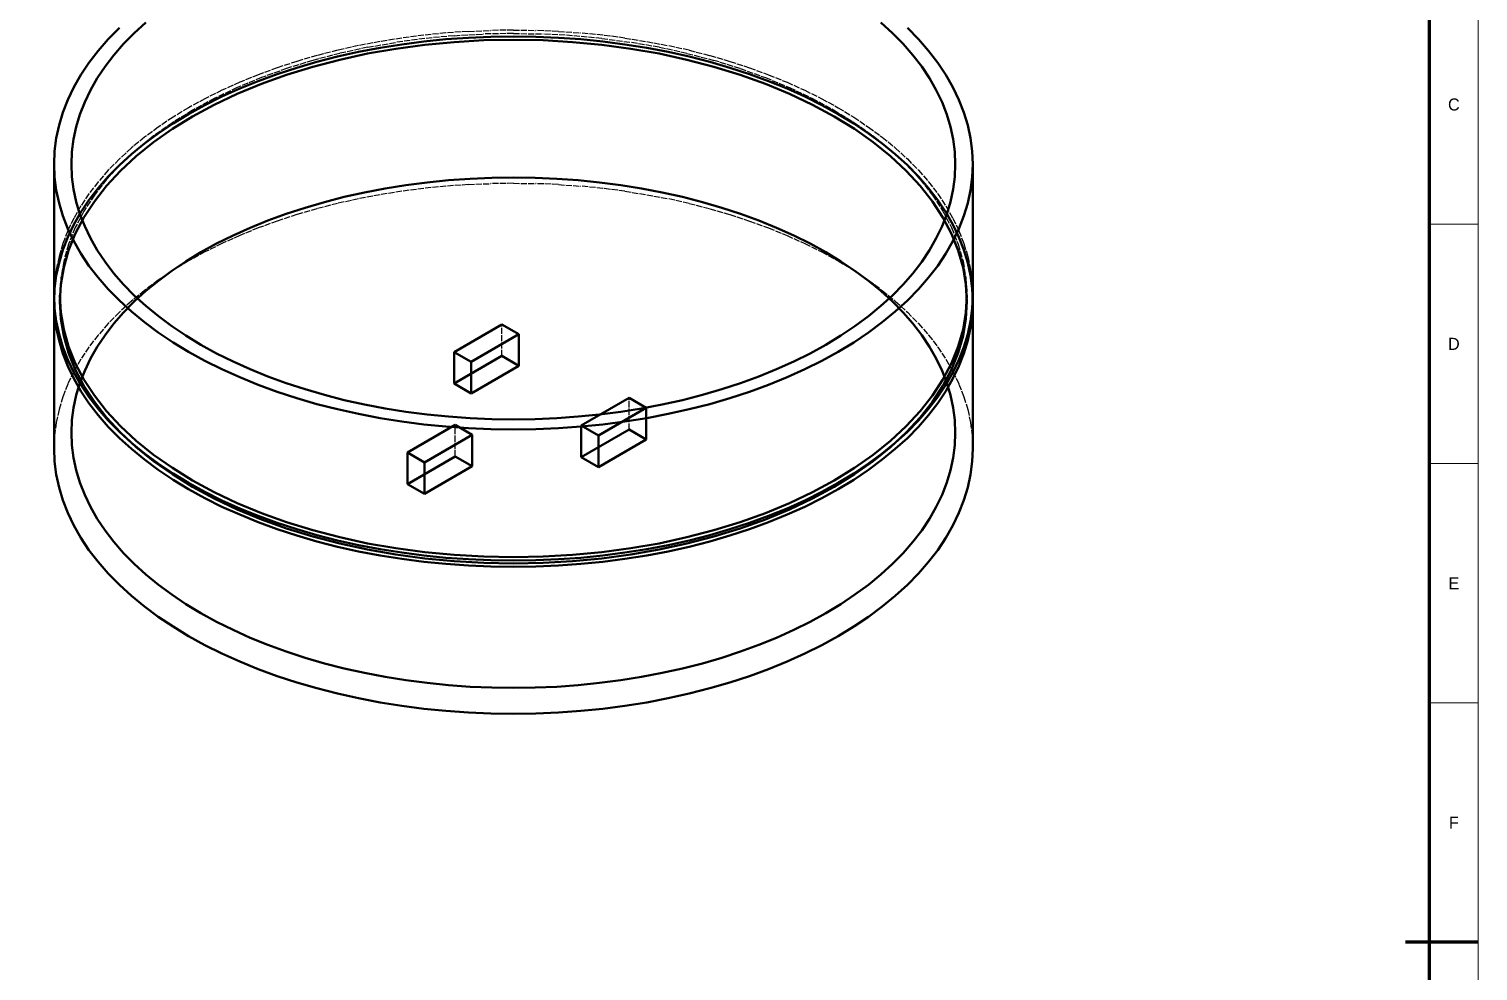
# Model space of a CAD drawing. Header units: millimetres. Extents: x 0 to 841, y 0 to 594.
# Drawn here: x 541.3 to 841, y 291.1 to 485.9 of the extents above; entities that cross this region are included whole.
import ezdxf
from ezdxf.enums import TextEntityAlignment as Align

# ---------------------------------------------------------------- set-up
doc = ezdxf.new("R2010")
doc.units = ezdxf.units.MM
doc.linetypes.add('DASHED', pattern=[1.524, 1.27, -0.254])
for name, color, linetype, lineweight in [('FINA', 7, 'CONTINUOUS', 18), ('NORMA', 7, 'CONTINUOUS', 70), ('OCULTA', 8, 'DASHED', 25), ('TEXTO', 7, 'CONTINUOUS', 25), ('VISIBLE', 7, 'CONTINUOUS', 50)]:
    doc.layers.add(name, color=color, linetype=linetype, lineweight=lineweight)

msp = doc.modelspace()

# ---------------------------------------------------------------- linework, layer by layer
at = {"layer": 'FINA'}
for p, q in [((831, 445.5), (841, 445.5)), ((831, 396), (841, 396)), ((831, 346.5), (841, 346.5)), ((831, 297), (841, 297))]:
    msp.add_line(p, q, dxfattribs=at)
msp.add_lwpolyline([(0, 0), (841, 0), (841, 594), (0, 594)], close=True, dxfattribs=at)
at = {"layer": 'NORMA'}
msp.add_line((841, 297), (826, 297), dxfattribs=at)
msp.add_lwpolyline([(20, 10), (831, 10), (831, 584), (20, 584)], close=True, dxfattribs=at)
at = {"layer": 'OCULTA'}
for p, q in [((632.19, 485.37), (636.84, 485.57)), ((641.5, 485.63), (636.84, 485.57)), ((641.5, 485.63), (646.16, 485.57)), ((650.81, 485.37), (646.16, 485.57)), ((613.92, 483.27), (609.5, 482.43)), ((611.35, 482.07), (617.22, 483.1)), ((618.42, 483.99), (613.92, 483.27)), ((623.2, 483.9), (617.22, 483.1)), ((622.97, 484.58), (618.42, 483.99)), ((627.56, 485.04), (622.97, 484.58)), ((629.26, 484.48), (623.2, 483.9)), ((632.19, 485.37), (627.56, 485.04)), ((629.26, 484.48), (635.37, 484.83)), ((641.5, 484.94), (635.37, 484.83)), ((641.5, 484.94), (647.63, 484.83)), ((653.74, 484.48), (647.63, 484.83)), ((650.81, 485.37), (655.44, 485.04)), ((659.8, 483.9), (653.74, 484.48)), ((660.03, 484.58), (655.44, 485.04)), ((659.8, 483.9), (665.78, 483.1)), ((664.58, 483.99), (660.03, 484.58)), ((664.58, 483.99), (669.08, 483.27)), ((671.65, 482.07), (665.78, 483.1)), ((669.08, 483.27), (673.5, 482.43)), ((600.88, 480.37), (596.72, 479.16)), ((605.6, 480.82), (600.01, 479.36)), ((605.15, 481.46), (600.88, 480.37)), ((609.5, 482.43), (605.15, 481.46)), ((611.35, 482.07), (605.6, 480.82)), ((677.4, 480.82), (671.65, 482.07)), ((677.85, 481.46), (673.5, 482.43)), ((677.4, 480.82), (682.99, 479.36)), ((677.85, 481.46), (682.12, 480.37)), ((682.12, 480.37), (686.28, 479.16)), ((592.66, 477.83), (588.72, 476.39)), ((594.6, 477.69), (589.39, 475.81)), ((596.72, 479.16), (592.66, 477.83)), ((600.01, 479.36), (594.6, 477.69)), ((688.4, 477.69), (682.99, 479.36)), ((686.28, 479.16), (690.34, 477.83)), ((688.4, 477.69), (693.61, 475.81)), ((690.34, 477.83), (694.28, 476.39)), ((584.4, 473.75), (579.65, 471.5)), ((584.91, 474.84), (581.23, 473.18)), ((589.39, 475.81), (584.4, 473.75)), ((588.72, 476.39), (584.91, 474.84)), ((693.61, 475.81), (698.6, 473.75)), ((694.28, 476.39), (698.09, 474.84)), ((698.09, 474.84), (701.77, 473.18)), ((698.6, 473.75), (703.35, 471.5)), ((577.7, 471.43), (574.32, 469.57)), ((579.65, 471.5), (575.17, 469.08)), ((581.23, 473.18), (577.7, 471.43)), ((701.77, 473.18), (705.3, 471.43)), ((703.35, 471.5), (707.83, 469.08)), ((705.3, 471.43), (708.68, 469.57)), ((571.11, 467.62), (568.06, 465.58)), ((575.17, 469.08), (570.98, 466.49)), ((574.32, 469.57), (571.11, 467.62)), ((707.83, 469.08), (712.02, 466.49)), ((708.68, 469.57), (711.89, 467.62)), ((711.89, 467.62), (714.94, 465.58)), ((568.06, 465.58), (565.2, 463.46)), ((570.98, 466.49), (567.08, 463.75)), ((712.02, 466.49), (715.92, 463.75)), ((714.94, 465.58), (717.8, 463.46)), ((565.2, 463.46), (562.51, 461.26)), ((567.08, 463.75), (563.51, 460.87)), ((715.92, 463.75), (719.49, 460.87)), ((717.8, 463.46), (720.49, 461.26)), ((560.02, 458.98), (557.72, 456.64)), ((562.51, 461.26), (560.02, 458.98)), ((563.51, 460.87), (560.27, 457.86)), ((719.49, 460.87), (722.73, 457.86)), ((720.49, 461.26), (722.98, 458.98)), ((722.98, 458.98), (725.28, 456.64)), ((557.72, 456.64), (555.62, 454.24)), ((560.27, 457.86), (557.37, 454.74)), ((722.73, 457.86), (725.63, 454.74)), ((725.28, 456.64), (727.38, 454.24)), ((555.62, 454.24), (553.73, 451.78)), ((557.37, 454.74), (554.84, 451.51)), ((622.97, 452.9), (618.42, 452.31)), ((627.56, 453.36), (622.97, 452.9)), ((632.19, 453.69), (627.56, 453.36)), ((632.19, 453.69), (636.84, 453.89)), ((641.5, 453.95), (636.84, 453.89)), ((641.5, 453.95), (646.16, 453.89)), ((650.81, 453.69), (646.16, 453.89)), ((650.81, 453.69), (655.44, 453.36)), ((660.03, 452.9), (655.44, 453.36)), ((664.58, 452.31), (660.03, 452.9)), ((725.63, 454.74), (728.16, 451.51)), ((727.38, 454.24), (729.27, 451.78)), ((553.73, 451.78), (552.05, 449.26)), ((554.84, 451.51), (552.68, 448.19)), ((605.15, 449.78), (600.88, 448.69)), ((609.5, 450.75), (605.15, 449.78)), ((613.92, 451.59), (609.5, 450.75)), ((618.42, 452.31), (613.92, 451.59)), ((664.58, 452.31), (669.08, 451.59)), ((669.08, 451.59), (673.5, 450.75)), ((677.85, 449.78), (673.5, 450.75)), ((677.85, 449.78), (682.12, 448.69)), ((728.16, 451.51), (730.32, 448.19)), ((729.27, 451.78), (730.95, 449.26)), ((550.59, 446.71), (549.35, 444.11)), ((552.05, 449.26), (550.59, 446.71)), ((552.68, 448.19), (550.9, 444.8)), ((596.72, 447.48), (592.66, 446.15)), ((600.88, 448.69), (596.72, 447.48)), ((682.12, 448.69), (686.28, 447.48)), ((686.28, 447.48), (690.34, 446.15)), ((730.32, 448.19), (732.1, 444.8)), ((730.95, 449.26), (732.41, 446.71)), ((732.41, 446.71), (733.65, 444.11)), ((549.35, 444.11), (548.33, 441.49)), ((550.9, 444.8), (549.5, 441.35)), ((588.72, 444.71), (584.91, 443.16)), ((592.66, 446.15), (588.72, 444.71)), ((690.34, 446.15), (694.28, 444.71)), ((694.28, 444.71), (698.09, 443.16)), ((732.1, 444.8), (733.5, 441.35)), ((733.65, 444.11), (734.67, 441.49)), ((548.33, 441.49), (547.53, 438.83)), ((549.5, 441.35), (548.5, 437.85)), ((581.23, 441.5), (577.7, 439.75)), ((584.91, 443.16), (581.23, 441.5)), ((698.09, 443.16), (701.77, 441.5)), ((701.77, 441.5), (705.3, 439.75)), ((733.5, 441.35), (734.5, 437.85)), ((734.67, 441.49), (735.47, 438.83)), ((547.53, 438.83), (546.96, 436.16)), ((548.5, 437.85), (547.9, 434.33)), ((574.32, 437.89), (571.11, 435.94)), ((577.7, 439.75), (574.32, 437.89)), ((705.3, 439.75), (708.68, 437.89)), ((708.68, 437.89), (711.89, 435.94)), ((734.5, 437.85), (735.1, 434.33)), ((735.47, 438.83), (736.04, 436.16)), ((546.96, 436.16), (546.61, 433.48)), ((571.11, 435.94), (568.06, 433.9)), ((711.89, 435.94), (714.94, 433.9)), ((736.04, 436.16), (736.39, 433.48)), ((546.61, 433.48), (546.5, 430.79)), ((547.9, 434.33), (547.7, 430.79)), ((565.2, 431.78), (562.51, 429.58)), ((568.06, 433.9), (565.2, 431.78)), ((714.94, 433.9), (717.8, 431.78)), ((717.8, 431.78), (720.49, 429.58)), ((735.1, 434.33), (735.3, 430.79)), ((736.39, 433.48), (736.5, 430.79)), ((562.51, 429.58), (560.02, 427.3)), ((720.49, 429.58), (722.98, 427.3)), ((560.02, 427.3), (557.72, 424.96)), ((722.98, 427.3), (725.28, 424.96)), ((555.62, 422.56), (553.73, 420.1)), ((557.72, 424.96), (555.62, 422.56)), ((639.12, 418.24), (639.12, 424.77)), ((725.28, 424.96), (727.38, 422.56)), ((727.38, 422.56), (729.27, 420.1)), ((553.73, 420.1), (552.05, 417.58)), ((729.27, 420.1), (730.95, 417.58)), ((552.05, 417.58), (550.59, 415.03)), ((730.95, 417.58), (732.41, 415.03)), ((550.59, 415.03), (549.35, 412.43)), ((732.41, 415.03), (733.65, 412.43)), ((549.35, 412.43), (548.33, 409.81)), ((733.65, 412.43), (734.67, 409.81)), ((548.33, 409.81), (547.53, 407.15)), ((665.45, 403.04), (665.45, 409.57)), ((734.67, 409.81), (735.47, 407.15)), ((547.53, 407.15), (546.96, 404.48)), ((735.47, 407.15), (736.04, 404.48)), ((546.61, 401.8), (546.5, 399.11)), ((546.96, 404.48), (546.61, 401.8)), ((629.48, 397.47), (629.48, 404.01)), ((736.04, 404.48), (736.39, 401.8)), ((736.39, 401.8), (736.5, 399.11))]:
    msp.add_line(p, q, dxfattribs=at)
at = {"layer": 'VISIBLE'}
for p, q in [((560.02, 486.09), (557.72, 483.75)), ((557.72, 483.75), (560.02, 486.09)), ((565.5, 487.21), (563.1, 485.02)), ((717.5, 487.21), (719.9, 485.02)), ((722.98, 486.09), (725.28, 483.75)), ((722.98, 486.09), (725.28, 483.75)), ((557.72, 483.75), (555.62, 481.34)), ((555.62, 481.34), (557.72, 483.75)), ((557.72, 483.75), (557.72, 483.75)), ((560.89, 482.77), (558.88, 480.46)), ((563.1, 485.02), (560.89, 482.77)), ((618.42, 482.68), (613.92, 481.97)), ((623.2, 482.59), (617.22, 481.79)), ((622.97, 483.27), (618.42, 482.68)), ((627.56, 483.73), (622.97, 483.27)), ((629.26, 483.17), (623.2, 482.59)), ((632.19, 484.06), (627.56, 483.73)), ((629.26, 483.17), (635.37, 483.52)), ((632.19, 484.06), (636.84, 484.26)), ((641.5, 483.64), (635.37, 483.52)), ((641.5, 484.33), (636.84, 484.26)), ((641.5, 484.33), (646.16, 484.26)), ((641.5, 483.64), (647.63, 483.52)), ((650.81, 484.06), (646.16, 484.26)), ((653.74, 483.17), (647.63, 483.52)), ((650.81, 484.06), (655.44, 483.73)), ((659.8, 482.59), (653.74, 483.17)), ((660.03, 483.27), (655.44, 483.73)), ((659.8, 482.59), (665.78, 481.79)), ((664.58, 482.68), (660.03, 483.27)), ((664.58, 482.68), (669.08, 481.97)), ((719.9, 485.02), (722.11, 482.77)), ((722.11, 482.77), (724.12, 480.46)), ((725.28, 483.75), (727.38, 481.34)), ((725.28, 483.75), (725.28, 483.75)), ((725.28, 483.75), (727.38, 481.34)), ((555.62, 481.34), (553.73, 478.88)), ((553.73, 478.88), (555.62, 481.34)), ((555.62, 481.34), (555.62, 481.34)), ((558.88, 480.46), (557.06, 478.09)), ((605.6, 479.51), (600.01, 478.05)), ((605.15, 480.15), (600.88, 479.06)), ((609.5, 481.12), (605.15, 480.15)), ((611.35, 480.76), (605.6, 479.51)), ((613.92, 481.97), (609.5, 481.12)), ((611.35, 480.76), (617.22, 481.79)), ((671.65, 480.76), (665.78, 481.79)), ((669.08, 481.97), (673.5, 481.12)), ((677.4, 479.51), (671.65, 480.76)), ((677.85, 480.15), (673.5, 481.12)), ((677.4, 479.51), (682.99, 478.05)), ((677.85, 480.15), (682.12, 479.06)), ((724.12, 480.46), (725.94, 478.09)), ((727.38, 481.34), (729.27, 478.88)), ((727.38, 481.34), (727.38, 481.34)), ((727.38, 481.34), (729.27, 478.88)), ((553.73, 478.88), (552.05, 476.37)), ((552.05, 476.37), (553.73, 478.88)), ((553.73, 478.88), (553.73, 478.88)), ((557.06, 478.09), (555.44, 475.67)), ((592.66, 476.52), (588.72, 475.08)), ((596.72, 477.85), (592.66, 476.52)), ((600.01, 478.05), (594.6, 476.38)), ((600.88, 479.06), (596.72, 477.85)), ((682.12, 479.06), (686.28, 477.85)), ((688.4, 476.38), (682.99, 478.05)), ((686.28, 477.85), (690.34, 476.52)), ((690.34, 476.52), (694.28, 475.08)), ((725.94, 478.09), (727.56, 475.67)), ((729.27, 478.88), (730.95, 476.37)), ((729.27, 478.88), (729.27, 478.88)), ((729.27, 478.88), (730.95, 476.37)), ((550.59, 473.82), (549.35, 471.22)), ((549.35, 471.22), (550.59, 473.82)), ((552.05, 476.37), (550.59, 473.82)), ((550.59, 473.82), (552.05, 476.37)), ((550.59, 473.82), (550.59, 473.82)), ((552.05, 476.37), (552.05, 476.37)), ((555.44, 475.67), (554.04, 473.21)), ((584.91, 473.53), (581.23, 471.88)), ((589.39, 474.51), (584.4, 472.44)), ((588.72, 475.08), (584.91, 473.53)), ((594.6, 476.38), (589.39, 474.51)), ((688.4, 476.38), (693.61, 474.51)), ((693.61, 474.51), (698.6, 472.44)), ((694.28, 475.08), (698.09, 473.53)), ((698.09, 473.53), (701.77, 471.88)), ((727.56, 475.67), (728.96, 473.21)), ((730.95, 476.37), (732.41, 473.82)), ((730.95, 476.37), (730.95, 476.37)), ((730.95, 476.37), (732.41, 473.82)), ((732.41, 473.82), (733.65, 471.22)), ((732.41, 473.82), (732.41, 473.82)), ((732.41, 473.82), (733.65, 471.22)), ((549.35, 471.22), (548.33, 468.59)), ((548.33, 468.59), (549.35, 471.22)), ((549.35, 471.22), (549.35, 471.22)), ((552.84, 470.72), (551.86, 468.19)), ((554.04, 473.21), (552.84, 470.72)), ((581.23, 471.88), (577.7, 470.12)), ((584.4, 472.44), (579.65, 470.2)), ((698.6, 472.44), (703.35, 470.2)), ((701.77, 471.88), (705.3, 470.12)), ((728.96, 473.21), (730.16, 470.72)), ((730.16, 470.72), (731.14, 468.19)), ((733.65, 471.22), (734.67, 468.59)), ((733.65, 471.22), (733.65, 471.22)), ((733.65, 471.22), (734.67, 468.59)), ((548.33, 468.59), (547.53, 465.94)), ((547.53, 465.94), (548.33, 468.59)), ((548.33, 468.59), (548.33, 468.59)), ((551.86, 468.19), (551.09, 465.64)), ((575.17, 467.77), (570.98, 465.19)), ((574.32, 468.26), (571.11, 466.31)), ((577.7, 470.12), (574.32, 468.26)), ((579.65, 470.2), (575.17, 467.77)), ((703.35, 470.2), (707.83, 467.77)), ((705.3, 470.12), (708.68, 468.26)), ((707.83, 467.77), (712.02, 465.19)), ((708.68, 468.26), (711.89, 466.31)), ((731.14, 468.19), (731.91, 465.64)), ((734.67, 468.59), (735.47, 465.94)), ((734.67, 468.59), (734.67, 468.59)), ((734.67, 468.59), (735.47, 465.94)), ((547.53, 465.94), (546.96, 463.27)), ((546.96, 463.27), (547.53, 465.94)), ((547.53, 465.94), (547.53, 465.94)), ((551.09, 465.64), (550.54, 463.07)), ((570.98, 465.19), (567.08, 462.45)), ((571.11, 466.31), (568.06, 464.28)), ((711.89, 466.31), (714.94, 464.28)), ((712.02, 465.19), (715.92, 462.45)), ((731.91, 465.64), (732.46, 463.07)), ((735.47, 465.94), (736.04, 463.27)), ((735.47, 465.94), (735.47, 465.94)), ((735.47, 465.94), (736.04, 463.27)), ((546.96, 463.27), (546.61, 460.59)), ((546.61, 460.59), (546.96, 463.27)), ((546.96, 463.27), (546.96, 463.27)), ((550.54, 463.07), (550.21, 460.48)), ((565.2, 462.15), (562.51, 459.95)), ((567.08, 462.45), (563.51, 459.57)), ((568.06, 464.28), (565.2, 462.15)), ((714.94, 464.28), (717.8, 462.15)), ((715.92, 462.45), (719.49, 459.57)), ((717.8, 462.15), (720.49, 459.95)), ((732.46, 463.07), (732.79, 460.48)), ((736.04, 463.27), (736.39, 460.59)), ((736.04, 463.27), (736.04, 463.27)), ((736.04, 463.27), (736.39, 460.59)), ((546.61, 460.59), (546.5, 457.89)), ((546.5, 457.89), (546.61, 460.59)), ((546.61, 460.59), (546.61, 460.59)), ((550.21, 460.48), (550.1, 457.89)), ((562.51, 459.95), (560.02, 457.68)), ((563.51, 459.57), (560.27, 456.56)), ((719.49, 459.57), (722.73, 456.56)), ((720.49, 459.95), (722.98, 457.68)), ((732.79, 460.48), (732.9, 457.89)), ((736.39, 460.59), (736.5, 457.89)), ((736.39, 460.59), (736.39, 460.59)), ((736.39, 460.59), (736.5, 457.89)), ((546.5, 457.89), (546.61, 455.2)), ((546.5, 430.79), (546.5, 457.89)), ((546.5, 457.89), (546.5, 457.89)), ((550.1, 457.89), (550.21, 455.3)), ((560.27, 456.56), (557.37, 453.43)), ((560.02, 457.68), (557.72, 455.34)), ((722.73, 456.56), (725.63, 453.43)), ((722.98, 457.68), (725.28, 455.34)), ((732.9, 457.89), (732.79, 455.3)), ((736.5, 457.89), (736.39, 455.2)), ((736.5, 457.89), (736.5, 457.89)), ((736.5, 457.89), (736.5, 430.79)), ((546.61, 455.2), (546.96, 452.52)), ((546.96, 452.52), (547.53, 449.85)), ((550.21, 455.3), (550.54, 452.72)), ((550.54, 452.72), (551.09, 450.15)), ((555.62, 452.93), (553.73, 450.47)), ((557.37, 453.43), (554.84, 450.2)), ((557.72, 455.34), (555.62, 452.93)), ((614.97, 452.87), (610.71, 452.06)), ((619.29, 453.56), (614.97, 452.87)), ((623.67, 454.13), (619.29, 453.56)), ((628.09, 454.57), (623.67, 454.13)), ((628.09, 454.57), (632.54, 454.89)), ((637.02, 455.08), (632.54, 454.89)), ((637.02, 455.08), (641.5, 455.14)), ((645.98, 455.08), (641.5, 455.14)), ((645.98, 455.08), (650.46, 454.89)), ((654.91, 454.57), (650.46, 454.89)), ((654.91, 454.57), (659.33, 454.13)), ((659.33, 454.13), (663.71, 453.56)), ((668.03, 452.87), (663.71, 453.56)), ((668.03, 452.87), (672.29, 452.06)), ((725.28, 455.34), (727.38, 452.93)), ((725.63, 453.43), (728.16, 450.2)), ((727.38, 452.93), (729.27, 450.47)), ((732.46, 452.72), (731.91, 450.15)), ((732.79, 455.3), (732.46, 452.72)), ((736.04, 452.52), (735.47, 449.85)), ((736.39, 455.2), (736.04, 452.52)), ((547.53, 449.85), (548.33, 447.19)), ((551.09, 450.15), (551.86, 447.6)), ((553.73, 450.47), (552.05, 447.96)), ((554.84, 450.2), (552.68, 446.89)), ((602.42, 450.08), (598.41, 448.91)), ((606.52, 451.13), (602.42, 450.08)), ((610.71, 452.06), (606.52, 451.13)), ((676.48, 451.13), (672.29, 452.06)), ((676.48, 451.13), (680.58, 450.08)), ((680.58, 450.08), (684.59, 448.91)), ((728.16, 450.2), (730.32, 446.89)), ((729.27, 450.47), (730.95, 447.96)), ((731.91, 450.15), (731.14, 447.6)), ((735.47, 449.85), (734.67, 447.19)), ((548.33, 447.19), (549.35, 444.57)), ((552.05, 447.96), (550.59, 445.4)), ((552.68, 446.89), (550.9, 443.5)), ((551.86, 447.6), (552.84, 445.07)), ((590.72, 446.25), (594.51, 447.63)), ((598.41, 448.91), (594.51, 447.63)), ((684.59, 448.91), (688.49, 447.63)), ((692.28, 446.25), (688.49, 447.63)), ((731.14, 447.6), (730.16, 445.07)), ((730.32, 446.89), (732.1, 443.5)), ((730.95, 447.96), (732.41, 445.4)), ((734.67, 447.19), (733.65, 444.57)), ((550.59, 445.4), (549.35, 442.81)), ((549.35, 444.57), (550.59, 441.97)), ((552.84, 445.07), (554.04, 442.58)), ((587.05, 444.76), (583.52, 443.16)), ((590.72, 446.25), (587.05, 444.76)), ((692.28, 446.25), (695.95, 444.76)), ((695.95, 444.76), (699.48, 443.16)), ((730.16, 445.07), (728.96, 442.58)), ((732.41, 445.4), (733.65, 442.81)), ((733.65, 444.57), (732.41, 441.97)), ((549.35, 442.81), (548.33, 440.18)), ((550.9, 443.5), (549.5, 440.05)), ((550.59, 441.97), (552.05, 439.42)), ((554.04, 442.58), (555.44, 440.12)), ((580.12, 441.47), (576.87, 439.69)), ((583.52, 443.16), (580.12, 441.47)), ((699.48, 443.16), (702.88, 441.47)), ((702.88, 441.47), (706.13, 439.69)), ((728.96, 442.58), (727.56, 440.12)), ((732.41, 441.97), (730.95, 439.42)), ((732.1, 443.5), (733.5, 440.05)), ((733.65, 442.81), (734.67, 440.18)), ((548.33, 440.18), (547.53, 437.53)), ((549.5, 440.05), (548.5, 436.55)), ((552.05, 439.42), (553.73, 436.9)), ((555.44, 440.12), (557.06, 437.7)), ((557.06, 437.7), (558.88, 435.33)), ((573.78, 437.81), (570.85, 435.85)), ((576.87, 439.69), (573.78, 437.81)), ((706.13, 439.69), (709.22, 437.81)), ((709.22, 437.81), (712.15, 435.85)), ((725.94, 437.7), (724.12, 435.33)), ((727.56, 440.12), (725.94, 437.7)), ((730.95, 439.42), (729.27, 436.9)), ((733.5, 440.05), (734.5, 436.55)), ((734.67, 440.18), (735.47, 437.53)), ((546.96, 434.86), (546.61, 432.17)), ((547.53, 437.53), (546.96, 434.86)), ((548.5, 436.55), (547.9, 433.02)), ((553.73, 436.9), (555.62, 434.44)), ((558.88, 435.33), (560.89, 433.02)), ((570.85, 435.85), (568.09, 433.81)), ((712.15, 435.85), (714.91, 433.81)), ((724.12, 435.33), (722.11, 433.02)), ((729.27, 436.9), (727.38, 434.44)), ((734.5, 436.55), (735.1, 433.02)), ((735.47, 437.53), (736.04, 434.86)), ((736.04, 434.86), (736.39, 432.17)), ((546.61, 432.17), (546.5, 429.48)), ((547.9, 433.02), (547.7, 429.48)), ((555.62, 434.44), (557.72, 432.04)), ((557.72, 432.04), (560.02, 429.7)), ((560.89, 433.02), (563.1, 430.76)), ((565.5, 431.69), (563.1, 429.5)), ((568.09, 433.81), (565.5, 431.69)), ((714.91, 433.81), (717.5, 431.69)), ((717.5, 431.69), (719.9, 429.5)), ((722.11, 433.02), (719.9, 430.76)), ((725.28, 432.04), (722.98, 429.7)), ((727.38, 434.44), (725.28, 432.04)), ((735.1, 433.02), (735.3, 429.48)), ((736.39, 432.17), (736.5, 429.48)), ((546.5, 430.79), (546.61, 428.09)), ((546.53, 430.13), (546.5, 430.79)), ((546.5, 430.79), (546.5, 430.79)), ((546.5, 429.48), (546.53, 430.13)), ((546.5, 429.48), (546.61, 426.79)), ((546.5, 399.11), (546.5, 429.48)), ((546.5, 429.48), (546.5, 429.48)), ((546.53, 430.13), (546.53, 430.13)), ((547.7, 430.79), (547.9, 427.24)), ((547.7, 429.48), (547.9, 425.94)), ((560.02, 429.7), (562.51, 427.42)), ((563.1, 429.5), (560.89, 427.25)), ((563.1, 430.76), (565.5, 428.58)), ((565.5, 428.58), (568.09, 426.46)), ((717.5, 428.58), (714.91, 426.46)), ((719.9, 430.76), (717.5, 428.58)), ((719.9, 429.5), (722.11, 427.25)), ((722.98, 429.7), (720.49, 427.42)), ((735.3, 430.79), (735.1, 427.24)), ((735.3, 429.48), (735.1, 425.94)), ((736.5, 430.79), (736.39, 428.09)), ((736.5, 429.48), (736.39, 426.79)), ((736.5, 430.79), (736.47, 430.13)), ((736.47, 430.13), (736.47, 430.13)), ((736.47, 430.13), (736.5, 429.48)), ((736.5, 430.79), (736.5, 430.79)), ((736.5, 429.48), (736.5, 429.48)), ((736.5, 429.48), (736.5, 399.11)), ((546.61, 428.09), (546.96, 425.41)), ((546.61, 426.79), (546.96, 424.1)), ((547.9, 427.24), (548.5, 423.72)), ((547.9, 425.94), (548.5, 422.41)), ((560.89, 427.25), (558.88, 424.93)), ((562.51, 427.42), (565.2, 425.22)), ((568.09, 426.46), (570.85, 424.42)), ((714.91, 426.46), (712.15, 424.42)), ((720.49, 427.42), (717.8, 425.22)), ((722.11, 427.25), (724.12, 424.93)), ((735.1, 427.24), (734.5, 423.72)), ((735.1, 425.94), (734.5, 422.41)), ((736.39, 428.09), (736.04, 425.41)), ((736.39, 426.79), (736.04, 424.1)), ((546.96, 425.41), (547.53, 422.74)), ((546.96, 424.1), (547.53, 421.43)), ((547.53, 422.74), (548.33, 420.09)), ((548.5, 423.72), (549.5, 420.22)), ((557.06, 422.57), (555.44, 420.15)), ((558.88, 424.93), (557.06, 422.57)), ((565.2, 425.22), (568.06, 423.1)), ((568.06, 423.1), (571.11, 421.06)), ((570.85, 424.42), (573.78, 422.46)), ((639.12, 424.77), (629.22, 419.06)), ((642.65, 422.73), (632.75, 417.02)), ((639.12, 424.77), (642.65, 422.73)), ((642.65, 416.2), (642.65, 422.73)), ((712.15, 424.42), (709.22, 422.46)), ((714.94, 423.1), (711.89, 421.06)), ((717.8, 425.22), (714.94, 423.1)), ((724.12, 424.93), (725.94, 422.57)), ((725.94, 422.57), (727.56, 420.15)), ((734.5, 423.72), (733.5, 420.22)), ((735.47, 422.74), (734.67, 420.09)), ((736.04, 425.41), (735.47, 422.74)), ((736.04, 424.1), (735.47, 421.43)), ((547.53, 421.43), (548.33, 418.78)), ((548.33, 420.09), (549.35, 417.46)), ((548.5, 422.41), (549.5, 418.91)), ((549.5, 420.22), (550.9, 416.77)), ((555.44, 420.15), (554.04, 417.69)), ((571.11, 421.06), (574.32, 419.11)), ((573.78, 422.46), (576.87, 420.58)), ((576.87, 420.58), (580.12, 418.79)), ((706.13, 420.58), (702.88, 418.79)), ((709.22, 422.46), (706.13, 420.58)), ((711.89, 421.06), (708.68, 419.11)), ((727.56, 420.15), (728.96, 417.69)), ((733.5, 420.22), (732.1, 416.77)), ((734.5, 422.41), (733.5, 418.91)), ((734.67, 420.09), (733.65, 417.46)), ((735.47, 421.43), (734.67, 418.78)), ((548.33, 418.78), (549.35, 416.15)), ((549.35, 417.46), (550.59, 414.86)), ((549.5, 418.91), (550.9, 415.46)), ((550.9, 416.77), (552.68, 413.38)), ((554.04, 417.69), (552.84, 415.19)), ((574.32, 419.11), (577.7, 417.25)), ((577.7, 417.25), (581.23, 415.5)), ((580.12, 418.79), (583.52, 417.1)), ((583.52, 417.1), (587.05, 415.51)), ((629.22, 412.53), (629.22, 419.06)), ((629.22, 419.06), (632.75, 417.02)), ((639.12, 418.24), (629.22, 412.53)), ((632.75, 410.48), (632.75, 417.02)), ((639.12, 418.24), (642.65, 416.2)), ((699.48, 417.1), (695.95, 415.51)), ((702.88, 418.79), (699.48, 417.1)), ((705.3, 417.25), (701.77, 415.5)), ((708.68, 419.11), (705.3, 417.25)), ((728.96, 417.69), (730.16, 415.19)), ((732.1, 416.77), (730.32, 413.38)), ((733.5, 418.91), (732.1, 415.46)), ((733.65, 417.46), (732.41, 414.86)), ((734.67, 418.78), (733.65, 416.15)), ((549.35, 416.15), (550.59, 413.56)), ((550.59, 414.86), (552.05, 412.31)), ((550.9, 415.46), (552.68, 412.07)), ((552.84, 415.19), (551.86, 412.67)), ((581.23, 415.5), (584.91, 413.84)), ((584.91, 413.84), (588.72, 412.29)), ((587.05, 415.51), (590.72, 414.02)), ((594.51, 412.63), (590.72, 414.02)), ((642.65, 416.2), (632.75, 410.48)), ((688.49, 412.63), (692.28, 414.02)), ((695.95, 415.51), (692.28, 414.02)), ((698.09, 413.84), (694.28, 412.29)), ((701.77, 415.5), (698.09, 413.84)), ((730.16, 415.19), (731.14, 412.67)), ((732.1, 415.46), (730.32, 412.07)), ((732.41, 414.86), (730.95, 412.31)), ((733.65, 416.15), (732.41, 413.56)), ((550.59, 413.56), (552.05, 411)), ((551.86, 412.67), (551.09, 410.12)), ((552.05, 412.31), (553.73, 409.8)), ((552.05, 411), (553.73, 408.49)), ((552.68, 413.38), (554.84, 410.06)), ((552.68, 412.07), (554.84, 408.76)), ((588.72, 412.29), (592.66, 410.85)), ((592.66, 410.85), (596.72, 409.52)), ((594.51, 412.63), (598.41, 411.36)), ((598.41, 411.36), (602.42, 410.19)), ((629.22, 412.53), (632.75, 410.48)), ((684.59, 411.36), (680.58, 410.19)), ((688.49, 412.63), (684.59, 411.36)), ((690.34, 410.85), (686.28, 409.52)), ((694.28, 412.29), (690.34, 410.85)), ((730.32, 413.38), (728.16, 410.06)), ((730.32, 412.07), (728.16, 408.76)), ((730.95, 412.31), (729.27, 409.8)), ((730.95, 411), (729.27, 408.49)), ((732.41, 413.56), (730.95, 411)), ((731.14, 412.67), (731.91, 410.12)), ((551.09, 410.12), (550.54, 407.54)), ((553.73, 409.8), (555.62, 407.34)), ((553.73, 408.49), (555.62, 406.03)), ((554.84, 410.06), (557.37, 406.83)), ((554.84, 408.76), (557.37, 405.53)), ((596.72, 409.52), (600.88, 408.31)), ((600.88, 408.31), (605.15, 407.22)), ((602.42, 410.19), (606.52, 409.14)), ((610.71, 408.21), (606.52, 409.14)), ((610.71, 408.21), (614.97, 407.4)), ((665.45, 409.57), (655.55, 403.85)), ((665.45, 409.57), (668.98, 407.53)), ((672.29, 408.21), (668.03, 407.4)), ((676.48, 409.14), (672.29, 408.21)), ((680.58, 410.19), (676.48, 409.14)), ((682.12, 408.31), (677.85, 407.22)), ((686.28, 409.52), (682.12, 408.31)), ((728.16, 410.06), (725.63, 406.83)), ((728.16, 408.76), (725.63, 405.53)), ((729.27, 409.8), (727.38, 407.34)), ((729.27, 408.49), (727.38, 406.03)), ((731.91, 410.12), (732.46, 407.54)), ((550.21, 404.96), (550.1, 402.37)), ((550.54, 407.54), (550.21, 404.96)), ((555.62, 407.34), (557.72, 404.93)), ((555.62, 406.03), (557.72, 403.62)), ((557.37, 406.83), (560.27, 403.71)), ((557.37, 405.53), (560.27, 402.4)), ((557.72, 404.93), (560.02, 402.59)), ((609.5, 406.25), (605.15, 407.22)), ((609.5, 406.25), (613.92, 405.41)), ((613.92, 405.41), (618.42, 404.69)), ((619.29, 406.71), (614.97, 407.4)), ((622.97, 404.1), (618.42, 404.69)), ((619.29, 406.71), (623.67, 406.14)), ((623.67, 406.14), (628.09, 405.7)), ((632.54, 405.38), (628.09, 405.7)), ((632.54, 405.38), (637.02, 405.19)), ((641.5, 405.12), (637.02, 405.19)), ((641.5, 405.12), (645.98, 405.19)), ((650.46, 405.38), (645.98, 405.19)), ((650.46, 405.38), (654.91, 405.7)), ((659.33, 406.14), (654.91, 405.7)), ((668.98, 407.53), (659.09, 401.81)), ((663.71, 406.71), (659.33, 406.14)), ((664.58, 404.69), (660.03, 404.1)), ((668.03, 407.4), (663.71, 406.71)), ((669.08, 405.41), (664.58, 404.69)), ((668.98, 401), (668.98, 407.53)), ((673.5, 406.25), (669.08, 405.41)), ((677.85, 407.22), (673.5, 406.25)), ((725.63, 406.83), (722.73, 403.71)), ((725.63, 405.53), (722.73, 402.4)), ((725.28, 404.93), (722.98, 402.59)), ((727.38, 407.34), (725.28, 404.93)), ((727.38, 406.03), (725.28, 403.62)), ((732.46, 407.54), (732.79, 404.96)), ((732.79, 404.96), (732.9, 402.37)), ((550.1, 402.37), (550.21, 399.78)), ((557.72, 403.62), (560.02, 401.28)), ((560.02, 402.59), (562.51, 400.31)), ((560.27, 403.71), (563.51, 400.7)), ((560.27, 402.4), (563.51, 399.39)), ((629.48, 404.01), (619.58, 398.29)), ((627.56, 403.64), (622.97, 404.1)), ((633.01, 401.96), (623.12, 396.25)), ((627.56, 403.64), (632.19, 403.31)), ((629.48, 404.01), (633.01, 401.96)), ((636.84, 403.11), (632.19, 403.31)), ((633.01, 395.43), (633.01, 401.96)), ((636.84, 403.11), (641.5, 403.05)), ((646.16, 403.11), (641.5, 403.05)), ((646.16, 403.11), (650.81, 403.31)), ((655.44, 403.64), (650.81, 403.31)), ((660.03, 404.1), (655.44, 403.64)), ((655.55, 397.32), (655.55, 403.85)), ((655.55, 403.85), (659.09, 401.81)), ((665.45, 403.04), (655.55, 397.32)), ((659.09, 395.28), (659.09, 401.81)), ((665.45, 403.04), (668.98, 401)), ((722.73, 403.71), (719.49, 400.7)), ((722.73, 402.4), (719.49, 399.39)), ((722.98, 402.59), (720.49, 400.31)), ((725.28, 403.62), (722.98, 401.28)), ((732.9, 402.37), (732.79, 399.78)), ((546.5, 399.11), (546.61, 396.41)), ((546.61, 396.41), (546.5, 399.11)), ((546.5, 399.11), (546.5, 399.11)), ((550.21, 399.78), (550.54, 397.2)), ((560.02, 401.28), (562.51, 399.01)), ((562.51, 400.31), (565.2, 398.11)), ((562.51, 399.01), (565.2, 396.81)), ((563.51, 400.7), (567.08, 397.82)), ((563.51, 399.39), (567.08, 396.51)), ((668.98, 401), (659.09, 395.28)), ((719.49, 400.7), (715.92, 397.82)), ((719.49, 399.39), (715.92, 396.51)), ((720.49, 400.31), (717.8, 398.11)), ((720.49, 399.01), (717.8, 396.81)), ((722.98, 401.28), (720.49, 399.01)), ((732.79, 399.78), (732.46, 397.2)), ((736.5, 399.11), (736.39, 396.41)), ((736.5, 399.11), (736.39, 396.41)), ((736.5, 399.11), (736.5, 399.11)), ((546.61, 396.41), (546.96, 393.73)), ((546.96, 393.73), (546.61, 396.41)), ((546.61, 396.41), (546.61, 396.41)), ((550.54, 397.2), (551.09, 394.63)), ((565.2, 398.11), (568.06, 395.99)), ((565.2, 396.81), (568.06, 394.68)), ((567.08, 397.82), (570.98, 395.08)), ((567.08, 396.51), (570.98, 393.77)), ((568.06, 395.99), (571.11, 393.95)), ((619.58, 391.76), (619.58, 398.29)), ((619.58, 398.29), (623.12, 396.25)), ((629.48, 397.47), (619.58, 391.76)), ((623.12, 389.72), (623.12, 396.25)), ((629.48, 397.47), (633.01, 395.43)), ((655.55, 397.32), (659.09, 395.28)), ((714.94, 395.99), (711.89, 393.95)), ((715.92, 397.82), (712.02, 395.08)), ((715.92, 396.51), (712.02, 393.77)), ((717.8, 398.11), (714.94, 395.99)), ((717.8, 396.81), (714.94, 394.68)), ((732.46, 397.2), (731.91, 394.63)), ((736.39, 396.41), (736.04, 393.73)), ((736.39, 396.41), (736.04, 393.73)), ((736.39, 396.41), (736.39, 396.41)), ((546.96, 393.73), (547.53, 391.06)), ((547.53, 391.06), (546.96, 393.73)), ((546.96, 393.73), (546.96, 393.73)), ((551.09, 394.63), (551.86, 392.08)), ((568.06, 394.68), (571.11, 392.65)), ((570.98, 395.08), (575.17, 392.49)), ((570.98, 393.77), (575.17, 391.19)), ((571.11, 393.95), (574.32, 392)), ((571.11, 392.65), (574.32, 390.7)), ((633.01, 395.43), (623.12, 389.72)), ((712.02, 395.08), (707.83, 392.49)), ((712.02, 393.77), (707.83, 391.19)), ((711.89, 393.95), (708.68, 392)), ((711.89, 392.65), (708.68, 390.7)), ((714.94, 394.68), (711.89, 392.65)), ((731.91, 394.63), (731.14, 392.08)), ((736.04, 393.73), (735.47, 391.06)), ((736.04, 393.73), (735.47, 391.06)), ((736.04, 393.73), (736.04, 393.73)), ((547.53, 391.06), (548.33, 388.41)), ((548.33, 388.41), (547.53, 391.06)), ((547.53, 391.06), (547.53, 391.06)), ((551.86, 392.08), (552.84, 389.55)), ((574.32, 392), (577.7, 390.15)), ((574.32, 390.7), (577.7, 388.84)), ((575.17, 392.49), (579.65, 390.07)), ((575.17, 391.19), (579.65, 388.76)), ((577.7, 390.15), (581.23, 388.39)), ((579.65, 390.07), (584.4, 387.82)), ((619.58, 391.76), (623.12, 389.72)), ((703.35, 390.07), (698.6, 387.82)), ((705.3, 390.15), (701.77, 388.39)), ((707.83, 392.49), (703.35, 390.07)), ((707.83, 391.19), (703.35, 388.76)), ((708.68, 392), (705.3, 390.15)), ((708.68, 390.7), (705.3, 388.84)), ((731.14, 392.08), (730.16, 389.55)), ((735.47, 391.06), (734.67, 388.41)), ((735.47, 391.06), (734.67, 388.41)), ((735.47, 391.06), (735.47, 391.06)), ((548.33, 388.41), (549.35, 385.78)), ((549.35, 385.78), (548.33, 388.41)), ((548.33, 388.41), (548.33, 388.41)), ((552.84, 389.55), (554.04, 387.05)), ((554.04, 387.05), (555.44, 384.59)), ((577.7, 388.84), (581.23, 387.08)), ((579.65, 388.76), (584.4, 386.52)), ((581.23, 388.39), (584.91, 386.73)), ((581.23, 387.08), (584.91, 385.43)), ((584.4, 387.82), (589.39, 385.76)), ((584.91, 386.73), (588.72, 385.18)), ((698.6, 387.82), (693.61, 385.76)), ((698.09, 386.73), (694.28, 385.18)), ((701.77, 388.39), (698.09, 386.73)), ((701.77, 387.08), (698.09, 385.43)), ((703.35, 388.76), (698.6, 386.52)), ((705.3, 388.84), (701.77, 387.08)), ((728.96, 387.05), (727.56, 384.59)), ((730.16, 389.55), (728.96, 387.05)), ((734.67, 388.41), (733.65, 385.78)), ((734.67, 388.41), (733.65, 385.78)), ((734.67, 388.41), (734.67, 388.41)), ((549.35, 385.78), (550.59, 383.18)), ((550.59, 383.18), (549.35, 385.78)), ((549.35, 385.78), (549.35, 385.78)), ((555.44, 384.59), (557.06, 382.18)), ((584.4, 386.52), (589.39, 384.45)), ((584.91, 385.43), (588.72, 383.88)), ((588.72, 385.18), (592.66, 383.74)), ((588.72, 383.88), (592.66, 382.43)), ((589.39, 385.76), (594.6, 383.89)), ((589.39, 384.45), (594.6, 382.58)), ((592.66, 383.74), (596.72, 382.41)), ((600.01, 382.22), (594.6, 383.89)), ((688.4, 383.89), (682.99, 382.22)), ((690.34, 383.74), (686.28, 382.41)), ((693.61, 385.76), (688.4, 383.89)), ((693.61, 384.45), (688.4, 382.58)), ((694.28, 385.18), (690.34, 383.74)), ((694.28, 383.88), (690.34, 382.43)), ((698.6, 386.52), (693.61, 384.45)), ((698.09, 385.43), (694.28, 383.88)), ((727.56, 384.59), (725.94, 382.18)), ((733.65, 385.78), (732.41, 383.18)), ((733.65, 385.78), (732.41, 383.18)), ((733.65, 385.78), (733.65, 385.78)), ((550.59, 383.18), (552.05, 380.63)), ((552.05, 380.63), (550.59, 383.18)), ((550.59, 383.18), (550.59, 383.18)), ((552.05, 380.63), (553.73, 378.12)), ((553.73, 378.12), (552.05, 380.63)), ((552.05, 380.63), (552.05, 380.63)), ((557.06, 382.18), (558.88, 379.81)), ((592.66, 382.43), (596.72, 381.11)), ((600.01, 380.91), (594.6, 382.58)), ((596.72, 382.41), (600.88, 381.2)), ((596.72, 381.11), (600.88, 379.9)), ((600.01, 382.22), (605.6, 380.75)), ((600.01, 380.91), (605.6, 379.45)), ((600.88, 381.2), (605.15, 380.11)), ((611.35, 379.5), (605.6, 380.75)), ((677.4, 380.75), (671.65, 379.5)), ((682.99, 382.22), (677.4, 380.75)), ((682.99, 380.91), (677.4, 379.45)), ((682.12, 381.2), (677.85, 380.11)), ((686.28, 382.41), (682.12, 381.2)), ((686.28, 381.11), (682.12, 379.9)), ((688.4, 382.58), (682.99, 380.91)), ((690.34, 382.43), (686.28, 381.11)), ((725.94, 382.18), (724.12, 379.81)), ((730.95, 380.63), (729.27, 378.12)), ((730.95, 380.63), (729.27, 378.12)), ((732.41, 383.18), (730.95, 380.63)), ((732.41, 383.18), (730.95, 380.63)), ((730.95, 380.63), (730.95, 380.63)), ((732.41, 383.18), (732.41, 383.18)), ((553.73, 378.12), (555.62, 375.66)), ((555.62, 375.66), (553.73, 378.12)), ((553.73, 378.12), (553.73, 378.12)), ((558.88, 379.81), (560.89, 377.5)), ((600.88, 379.9), (605.15, 378.81)), ((609.5, 379.14), (605.15, 380.11)), ((609.5, 377.84), (605.15, 378.81)), ((611.35, 378.2), (605.6, 379.45)), ((609.5, 379.14), (613.92, 378.3)), ((609.5, 377.84), (613.92, 376.99)), ((617.22, 378.48), (611.35, 379.5)), ((617.22, 377.17), (611.35, 378.2)), ((613.92, 378.3), (618.42, 377.58)), ((617.22, 378.48), (623.2, 377.67)), ((629.26, 377.09), (623.2, 377.67)), ((659.8, 377.67), (653.74, 377.09)), ((665.78, 378.48), (659.8, 377.67)), ((669.08, 378.3), (664.58, 377.58)), ((665.78, 378.48), (671.65, 379.5)), ((665.78, 377.17), (671.65, 378.2)), ((673.5, 379.14), (669.08, 378.3)), ((673.5, 377.84), (669.08, 376.99)), ((677.4, 379.45), (671.65, 378.2)), ((677.85, 380.11), (673.5, 379.14)), ((677.85, 378.81), (673.5, 377.84)), ((682.12, 379.9), (677.85, 378.81)), ((724.12, 379.81), (722.11, 377.5)), ((729.27, 378.12), (727.38, 375.66)), ((729.27, 378.12), (727.38, 375.66)), ((729.27, 378.12), (729.27, 378.12)), ((555.62, 375.66), (557.72, 373.25)), ((557.72, 373.25), (555.62, 375.66)), ((555.62, 375.66), (555.62, 375.66)), ((560.89, 377.5), (563.1, 375.24)), ((563.1, 375.24), (565.5, 373.05)), ((613.92, 376.99), (618.42, 376.28)), ((617.22, 377.17), (623.2, 376.36)), ((622.97, 376.99), (618.42, 377.58)), ((622.97, 375.69), (618.42, 376.28)), ((627.56, 376.53), (622.97, 376.99)), ((627.56, 375.23), (622.97, 375.69)), ((629.26, 375.79), (623.2, 376.36)), ((627.56, 376.53), (632.19, 376.2)), ((627.56, 375.23), (632.19, 374.9)), ((635.37, 376.75), (629.26, 377.09)), ((635.37, 375.44), (629.26, 375.79)), ((636.84, 376), (632.19, 376.2)), ((636.84, 374.7), (632.19, 374.9)), ((635.37, 376.75), (641.5, 376.63)), ((635.37, 375.44), (641.5, 375.32)), ((636.84, 376), (641.5, 375.94)), ((636.84, 374.7), (641.5, 374.63)), ((647.63, 376.75), (641.5, 376.63)), ((646.16, 376), (641.5, 375.94)), ((647.63, 375.44), (641.5, 375.32)), ((646.16, 374.7), (641.5, 374.63)), ((646.16, 376), (650.81, 376.2)), ((646.16, 374.7), (650.81, 374.9)), ((647.63, 376.75), (653.74, 377.09)), ((647.63, 375.44), (653.74, 375.79)), ((655.44, 376.53), (650.81, 376.2)), ((655.44, 375.23), (650.81, 374.9)), ((659.8, 376.36), (653.74, 375.79)), ((660.03, 376.99), (655.44, 376.53)), ((660.03, 375.69), (655.44, 375.23)), ((665.78, 377.17), (659.8, 376.36)), ((664.58, 377.58), (660.03, 376.99)), ((664.58, 376.28), (660.03, 375.69)), ((669.08, 376.99), (664.58, 376.28)), ((719.9, 375.24), (717.5, 373.05)), ((722.11, 377.5), (719.9, 375.24)), ((727.38, 375.66), (725.28, 373.25)), ((727.38, 375.66), (725.28, 373.25)), ((727.38, 375.66), (727.38, 375.66)), ((557.72, 373.25), (560.02, 370.91)), ((560.02, 370.91), (557.72, 373.25)), ((557.72, 373.25), (557.72, 373.25)), ((565.5, 373.05), (568.09, 370.94)), ((717.5, 373.05), (714.91, 370.94)), ((725.28, 373.25), (722.98, 370.91)), ((725.28, 373.25), (722.98, 370.91)), ((725.28, 373.25), (725.28, 373.25)), ((560.02, 370.91), (562.51, 368.63)), ((562.51, 368.63), (560.02, 370.91)), ((560.02, 370.91), (560.02, 370.91)), ((562.51, 368.63), (565.2, 366.43)), ((565.2, 366.43), (562.51, 368.63)), ((562.51, 368.63), (562.51, 368.63)), ((568.09, 370.94), (570.85, 368.9)), ((570.85, 368.9), (573.78, 366.93)), ((712.15, 368.9), (709.22, 366.93)), ((714.91, 370.94), (712.15, 368.9)), ((720.49, 368.63), (717.8, 366.43)), ((720.49, 368.63), (717.8, 366.43)), ((722.98, 370.91), (720.49, 368.63)), ((722.98, 370.91), (720.49, 368.63)), ((720.49, 368.63), (720.49, 368.63)), ((722.98, 370.91), (722.98, 370.91)), ((565.2, 366.43), (568.06, 364.31)), ((568.06, 364.31), (565.2, 366.43)), ((565.2, 366.43), (565.2, 366.43)), ((573.78, 366.93), (576.87, 365.06)), ((709.22, 366.93), (706.13, 365.06)), ((717.8, 366.43), (714.94, 364.31)), ((717.8, 366.43), (714.94, 364.31)), ((717.8, 366.43), (717.8, 366.43)), ((568.06, 364.31), (571.11, 362.27)), ((571.11, 362.27), (568.06, 364.31)), ((568.06, 364.31), (568.06, 364.31)), ((576.87, 365.06), (580.12, 363.27)), ((580.12, 363.27), (583.52, 361.58)), ((702.88, 363.27), (699.48, 361.58)), ((706.13, 365.06), (702.88, 363.27)), ((714.94, 364.31), (711.89, 362.27)), ((714.94, 364.31), (711.89, 362.27)), ((714.94, 364.31), (714.94, 364.31)), ((571.11, 362.27), (574.32, 360.32)), ((574.32, 360.32), (571.11, 362.27)), ((571.11, 362.27), (571.11, 362.27)), ((574.32, 360.32), (577.7, 358.47)), ((577.7, 358.47), (574.32, 360.32)), ((574.32, 360.32), (574.32, 360.32)), ((583.52, 361.58), (587.05, 359.99)), ((587.05, 359.99), (590.72, 358.5)), ((695.95, 359.99), (692.28, 358.5)), ((699.48, 361.58), (695.95, 359.99)), ((708.68, 360.32), (705.3, 358.47)), ((708.68, 360.32), (705.3, 358.47)), ((711.89, 362.27), (708.68, 360.32)), ((711.89, 362.27), (708.68, 360.32)), ((708.68, 360.32), (708.68, 360.32)), ((711.89, 362.27), (711.89, 362.27)), ((577.7, 358.47), (581.23, 356.71)), ((581.23, 356.71), (577.7, 358.47)), ((577.7, 358.47), (577.7, 358.47)), ((581.23, 356.71), (584.91, 355.05)), ((584.91, 355.05), (581.23, 356.71)), ((581.23, 356.71), (581.23, 356.71)), ((594.51, 357.11), (590.72, 358.5)), ((594.51, 357.11), (598.41, 355.83)), ((688.49, 357.11), (684.59, 355.83)), ((688.49, 357.11), (692.28, 358.5)), ((701.77, 356.71), (698.09, 355.05)), ((701.77, 356.71), (698.09, 355.05)), ((705.3, 358.47), (701.77, 356.71)), ((705.3, 358.47), (701.77, 356.71)), ((701.77, 356.71), (701.77, 356.71)), ((705.3, 358.47), (705.3, 358.47)), ((584.91, 355.05), (588.72, 353.5)), ((588.72, 353.5), (584.91, 355.05)), ((584.91, 355.05), (584.91, 355.05)), ((598.41, 355.83), (602.42, 354.67)), ((602.42, 354.67), (606.52, 353.62)), ((680.58, 354.67), (676.48, 353.62)), ((684.59, 355.83), (680.58, 354.67)), ((698.09, 355.05), (694.28, 353.5)), ((698.09, 355.05), (694.28, 353.5)), ((698.09, 355.05), (698.09, 355.05)), ((588.72, 353.5), (592.66, 352.06)), ((592.66, 352.06), (588.72, 353.5)), ((588.72, 353.5), (588.72, 353.5)), ((592.66, 352.06), (596.72, 350.73)), ((596.72, 350.73), (592.66, 352.06)), ((592.66, 352.06), (592.66, 352.06)), ((596.72, 350.73), (600.88, 349.52)), ((600.88, 349.52), (596.72, 350.73)), ((596.72, 350.73), (596.72, 350.73)), ((610.71, 352.69), (606.52, 353.62)), ((610.71, 352.69), (614.97, 351.87)), ((619.29, 351.18), (614.97, 351.87)), ((619.29, 351.18), (623.67, 350.62)), ((663.71, 351.18), (659.33, 350.62)), ((668.03, 351.87), (663.71, 351.18)), ((672.29, 352.69), (668.03, 351.87)), ((676.48, 353.62), (672.29, 352.69)), ((686.28, 350.73), (682.12, 349.52)), ((686.28, 350.73), (682.12, 349.52)), ((690.34, 352.06), (686.28, 350.73)), ((690.34, 352.06), (686.28, 350.73)), ((686.28, 350.73), (686.28, 350.73)), ((694.28, 353.5), (690.34, 352.06)), ((694.28, 353.5), (690.34, 352.06)), ((690.34, 352.06), (690.34, 352.06)), ((694.28, 353.5), (694.28, 353.5)), ((600.88, 349.52), (605.15, 348.43)), ((605.15, 348.43), (600.88, 349.52)), ((600.88, 349.52), (600.88, 349.52)), ((609.5, 347.46), (605.15, 348.43)), ((609.5, 347.46), (605.15, 348.43)), ((605.15, 348.43), (605.15, 348.43)), ((623.67, 350.62), (628.09, 350.17)), ((632.54, 349.86), (628.09, 350.17)), ((632.54, 349.86), (637.02, 349.67)), ((641.5, 349.6), (637.02, 349.67)), ((641.5, 349.6), (645.98, 349.67)), ((650.46, 349.86), (645.98, 349.67)), ((650.46, 349.86), (654.91, 350.17)), ((659.33, 350.62), (654.91, 350.17)), ((677.85, 348.43), (673.5, 347.46)), ((677.85, 348.43), (673.5, 347.46)), ((682.12, 349.52), (677.85, 348.43)), ((682.12, 349.52), (677.85, 348.43)), ((677.85, 348.43), (677.85, 348.43)), ((682.12, 349.52), (682.12, 349.52)), ((609.5, 347.46), (613.92, 346.62)), ((613.92, 346.62), (609.5, 347.46)), ((609.5, 347.46), (609.5, 347.46)), ((613.92, 346.62), (618.42, 345.9)), ((618.42, 345.9), (613.92, 346.62)), ((613.92, 346.62), (613.92, 346.62)), ((622.97, 345.31), (618.42, 345.9)), ((622.97, 345.31), (618.42, 345.9)), ((618.42, 345.9), (618.42, 345.9)), ((627.56, 344.85), (622.97, 345.31)), ((627.56, 344.85), (622.97, 345.31)), ((622.97, 345.31), (622.97, 345.31)), ((627.56, 344.85), (632.19, 344.52)), ((632.19, 344.52), (627.56, 344.85)), ((627.56, 344.85), (627.56, 344.85)), ((655.44, 344.85), (650.81, 344.52)), ((655.44, 344.85), (650.81, 344.52)), ((660.03, 345.31), (655.44, 344.85)), ((660.03, 345.31), (655.44, 344.85)), ((655.44, 344.85), (655.44, 344.85)), ((664.58, 345.9), (660.03, 345.31)), ((664.58, 345.9), (660.03, 345.31)), ((660.03, 345.31), (660.03, 345.31)), ((669.08, 346.62), (664.58, 345.9)), ((669.08, 346.62), (664.58, 345.9)), ((664.58, 345.9), (664.58, 345.9)), ((673.5, 347.46), (669.08, 346.62)), ((673.5, 347.46), (669.08, 346.62)), ((669.08, 346.62), (669.08, 346.62)), ((673.5, 347.46), (673.5, 347.46)), ((636.84, 344.32), (632.19, 344.52)), ((636.84, 344.32), (632.19, 344.52)), ((632.19, 344.52), (632.19, 344.52)), ((636.84, 344.32), (641.5, 344.26)), ((641.5, 344.26), (636.84, 344.32)), ((636.84, 344.32), (636.84, 344.32)), ((646.16, 344.32), (641.5, 344.26)), ((646.16, 344.32), (641.5, 344.26)), ((641.5, 344.26), (641.5, 344.26)), ((646.16, 344.32), (650.81, 344.52)), ((650.81, 344.52), (646.16, 344.32)), ((646.16, 344.32), (646.16, 344.32)), ((650.81, 344.52), (650.81, 344.52))]:
    msp.add_line(p, q, dxfattribs=at)

# ---------------------------------------------------------------- texts
at = {"layer": 'TEXTO'}
for s, p in [('C', (836, 470.25)), ('D', (836, 420.75)), ('E', (836, 371.25)), ('F', (836, 321.75))]:
    msp.add_text(s, height=2.5, dxfattribs=at).set_placement(p, align=Align.MIDDLE_CENTER)

doc.saveas('drawing.dxf')
